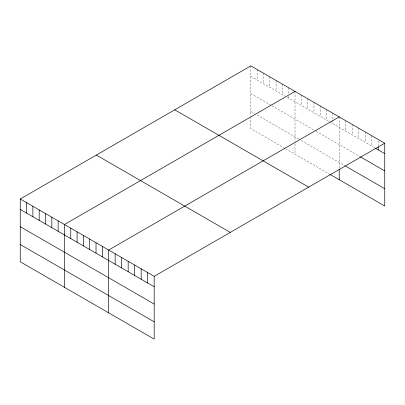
<?xml version="1.0" encoding="UTF-8"?>
<svg xmlns="http://www.w3.org/2000/svg" width="405" height="405" viewBox="0 0 405 405"><rect width="100%" height="100%" fill="white"/><g stroke="black" fill="none" stroke-linecap="round" stroke-linejoin="round"><path stroke-width="0.3" stroke-dasharray="2.02 1.52" d="M250.811 76.312L285.014 96.061M287.12 97.276L329.214 121.576M329.741 121.88L374.448 147.693M250.811 93.595L271.335 105.442M271.861 105.745L315.535 130.962M316.057 131.266L359.812 156.522M250.811 111.395L254.497 113.522M257.129 115.04L300.272 139.953M301.325 140.56L345.718 166.192M285.014 148.422L250.811 128.679L250.811 117.156M285.54 148.726L329.214 173.942M378.245 140.682L378.245 145.587M371.739 135.695L371.739 146.129M365.234 131.939L365.234 142.373M358.729 128.182L358.729 138.616M352.223 124.431L352.223 134.86M345.718 120.675L345.718 131.104M339.213 116.918L339.213 168.191M332.895 113.273L332.895 119.409M332.895 120.022L332.895 123.702M326.582 109.628L326.582 120.057M320.269 105.978L320.269 116.412M313.956 102.333L313.956 112.767M307.638 98.688L307.638 109.122M301.325 95.043L301.325 105.477M295.012 91.398L295.012 141.522M295.012 143.826L295.012 154.194M288.699 87.753L288.699 93.889M288.699 96.344L288.699 98.187M282.386 84.108L282.386 94.542M276.068 80.463L276.068 90.897M269.755 76.818L269.755 87.247M263.442 73.173L263.442 83.602M257.129 69.528L257.129 79.957M250.811 65.878L250.811 116.007"/><path stroke-width="0.61" d="M20.25 198.997L154.189 276.321L154.189 339.122L20.25 261.792L20.25 198.997L250.811 65.878L384.75 143.208L384.75 206.003L329.741 174.246M295.012 91.398L64.451 224.512L64.451 287.312M339.213 116.918L108.646 250.032L108.646 312.827M154.189 276.321L384.75 143.208M375.536 148.321L384.75 153.642M360.354 156.836L384.75 170.92M345.718 166.192L384.75 188.725M174.727 109.811L308.666 187.135M96.334 155.069L230.273 232.394M20.25 209.425L154.189 286.755M20.25 226.709L154.189 304.033M20.25 244.514L154.189 321.838M378.245 146.818L378.245 149.885M339.213 169.346L339.213 179.714M147.683 272.565L147.683 282.999M141.178 268.809L141.178 279.242M134.673 265.057L134.673 275.486M128.167 261.301L128.167 271.73M121.662 257.545L121.662 267.973M115.152 253.788L115.152 264.222M102.333 246.387L102.333 256.821M96.02 242.742L96.02 253.171M89.707 239.097L89.707 249.526M83.389 235.452L83.389 245.881M77.077 231.802L77.077 242.236M70.764 228.157L70.764 238.591M58.133 220.867L58.133 231.301M51.82 217.222L51.82 227.656M45.507 213.577L45.507 224.011M39.194 209.932L39.194 220.366M32.876 206.287L32.876 216.721M26.563 202.642L26.563 213.07"/></g></svg>
